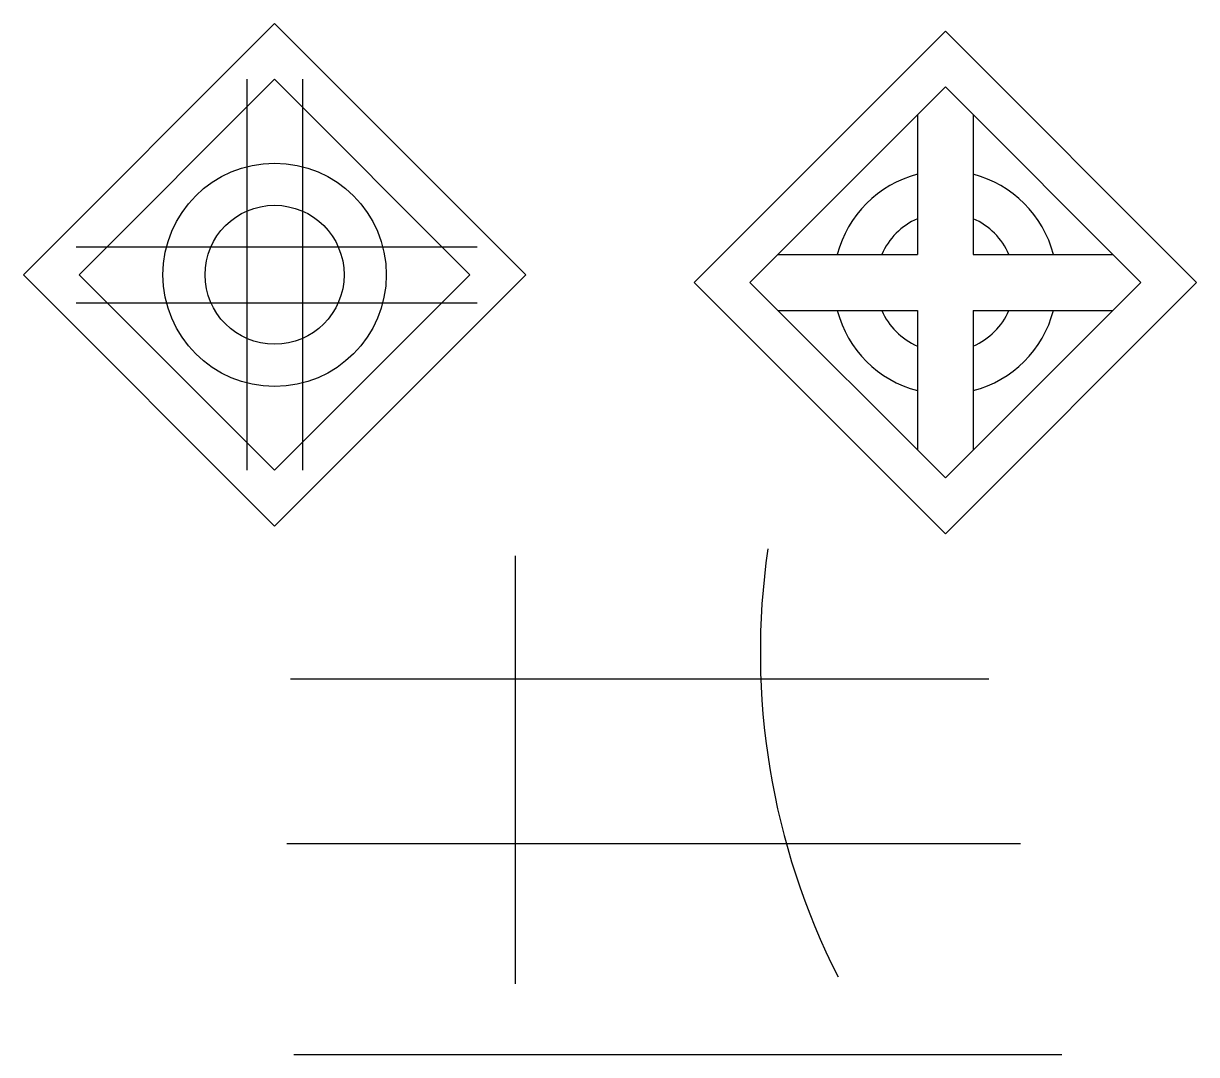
# Model space of a CAD drawing. Header units: millimetres. Extents: x 43 to 337, y 15 to 274.
import ezdxf

# ---------------------------------------------------------------- set-up
doc = ezdxf.new("R2010")
doc.units = ezdxf.units.MM

msp = doc.modelspace()

# ---------------------------------------------------------------- linework, layer by layer
for p, q in [((98.76, 259.86), (98.76, 161.86)), ((112.76, 259.86), (112.76, 161.86)), ((266.99, 250.94), (266.99, 215.94)), ((280.99, 250.94), (280.99, 215.94)), ((55.97, 217.86), (156.52, 217.86)), ((231.99, 215.94), (266.99, 215.94)), ((280.99, 215.94), (315.99, 215.94)), ((55.97, 203.86), (156.52, 203.86)), ((231.99, 201.94), (266.99, 201.94)), ((266.99, 201.94), (266.99, 166.94)), ((280.99, 201.94), (315.99, 201.94)), ((280.99, 201.94), (280.99, 166.94)), ((166.08, 140.37), (166.08, 33.11)), ((109.74, 109.6), (284.92, 109.6)), ((108.86, 68.28), (292.85, 68.28)), ((110.62, 15.39), (303.22, 15.39))]:
    msp.add_line(p, q)
for points in [[(105.76, 273.86), (42.76, 210.86), (105.76, 147.86), (168.76, 210.86)], [(273.99, 271.94), (210.99, 208.94), (273.99, 145.94), (336.99, 208.94)], [(105.76, 259.86), (56.76, 210.86), (105.76, 161.86), (154.76, 210.86)], [(273.99, 257.94), (224.99, 208.94), (273.99, 159.94), (322.99, 208.94)]]:
    msp.add_lwpolyline(points, close=True)
for radius in [28, 17.43]:
    msp.add_circle((105.76, 210.86), radius)
for centre, radius, start, end in [((273.99, 208.94), 28, 104.4775, 165.5225), ((273.99, 208.94), 28, 14.4775, 75.5225), ((273.99, 208.94), 17.43, 113.6845, 156.3155), ((273.99, 208.94), 17.43, 23.6845, 66.3155), ((273.99, 208.94), 28, 194.4775, 255.5225), ((273.99, 208.94), 17.43, 203.6845, 246.3155), ((273.99, 208.94), 17.43, 293.6845, 336.3155), ((273.99, 208.94), 28, 284.4775, 345.5225), ((406.98, 116.19), 179.4, 171.6876, 206.9564)]:
    msp.add_arc(centre, radius, start, end)

doc.saveas('drawing.dxf')
